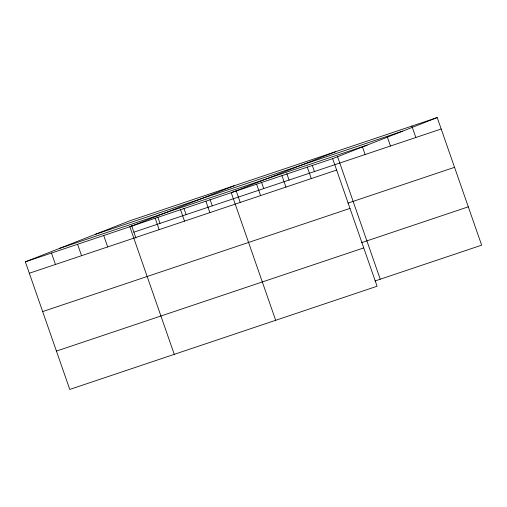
<?xml version="1.0" encoding="UTF-8"?>
<svg xmlns="http://www.w3.org/2000/svg" width="507" height="507" viewBox="0 0 507 507"><rect width="100%" height="100%" fill="white"/><g stroke="black" fill="none" stroke-linecap="round" stroke-linejoin="round"><path stroke-width="0.76" d="M437.218 117.573L332.662 158.647L377.094 286.246L69.782 389.427L25.35 261.827L129.906 220.754L437.218 117.573L481.65 245.173L375.015 280.973M234.392 185.676L129.836 226.749L174.269 354.342M335.805 151.625L231.249 192.698L275.681 320.291M95.405 234.31L402.71 131.129M59.851 248.272L367.163 145.097M25.35 261.827L332.662 158.647M133.88 232.168L441.191 128.987M29.324 273.235L336.635 170.06M347.91 203.13L454.545 167.329M42.677 311.577L349.988 208.402M361.668 242.631L468.297 206.831M56.429 351.085L363.741 247.904M411.861 126.091L415.835 137.498M387.253 136.738L390.485 146.01M362.397 146.681L365.129 154.521M337.542 156.619L380.237 279.224M312.192 165.13L314.422 171.55M307.305 167.158L311.279 178.572M286.835 173.641L289.072 180.061M281.955 175.675L285.929 187.083M261.485 182.152L263.716 188.572M256.599 184.187L260.573 195.594M236.129 190.664L240.16 202.249M210.006 199.435L212.243 205.855M205.893 201.209L209.866 212.623M183.889 208.206L186.12 214.626M180.543 209.721L184.516 221.134M157.766 216.977L160.003 223.397M155.186 218.232L159.16 229.646M131.643 225.748L135.933 238.062M103.713 235.514L107.687 246.928M77.59 244.285L81.564 255.699M51.473 253.056L55.447 264.47"/></g></svg>
